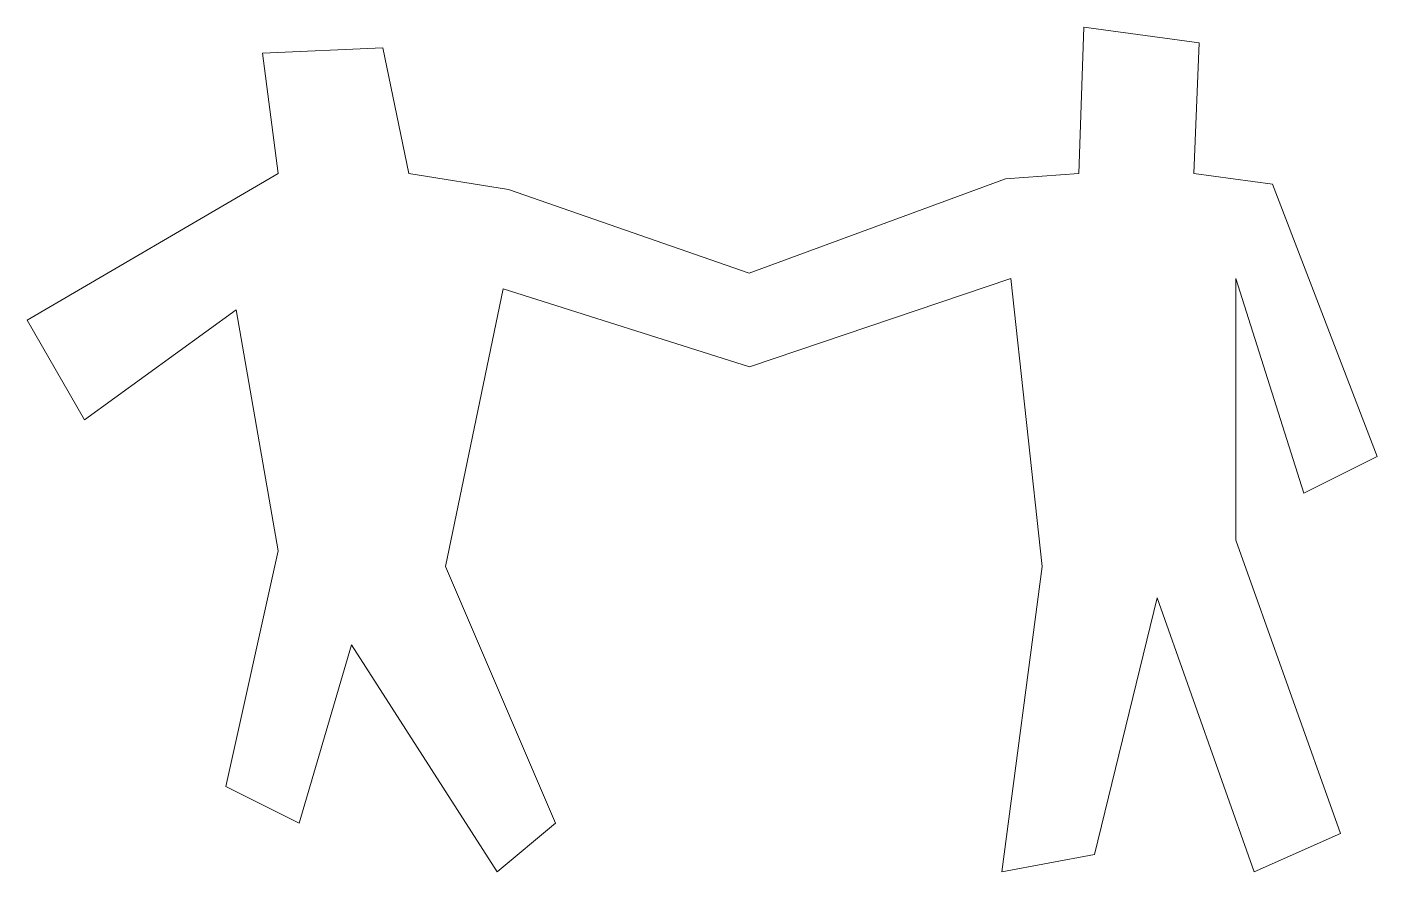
# Model space of a CAD drawing. Extents: x -28.6 to 24.9, y -20 to 13.5.
import ezdxf

# ---------------------------------------------------------------- set-up
doc = ezdxf.new("R2010")
doc.units = 0
doc.layers.get('0').update_dxf_attribs({"lineweight": 0, "true_color": 0xffffff})

msp = doc.modelspace()

# ---------------------------------------------------------------- linework, layer by layer
for p, q in [((13.251, 13.457), (13.043, 7.651)), ((17.812, 12.835), (13.251, 13.457)), ((-14.536, 12.628), (-19.305, 12.421)), ((-19.305, 12.421), (-18.683, 7.651)), ((-13.499, 7.651), (-14.536, 12.628)), ((17.605, 7.651), (17.812, 12.835)), ((-18.683, 7.651), (-28.636, 1.845)), ((-9.559, 7.029), (-13.499, 7.651)), ((13.043, 7.651), (10.14, 7.444)), ((20.715, 7.237), (17.605, 7.651)), ((-0.021, 3.712), (-9.559, 7.029)), ((10.14, 7.444), (-0.021, 3.712)), ((24.863, -3.546), (20.715, 7.237)), ((0, 0), (10.347, 3.504)), ((10.347, 3.504), (11.592, -7.901)), ((19.264, -6.864), (19.264, 3.504)), ((19.264, 3.504), (21.96, -4.998)), ((-12.047, -7.901), (-9.766, 3.089)), ((-9.766, 3.089), (0, 0)), ((-26.355, -2.095), (-20.342, 2.26)), ((-20.342, 2.26), (-18.683, -7.279)), ((-28.636, 1.845), (-26.355, -2.095)), ((21.96, -4.998), (24.863, -3.546)), ((23.411, -18.476), (19.264, -6.864)), ((-18.683, -7.279), (-20.757, -16.61)), ((-7.693, -18.061), (-12.047, -7.901)), ((11.592, -7.901), (10, -20)), ((13.665, -19.305), (16.154, -9.145)), ((16.154, -9.145), (20, -20)), ((-17.853, -18.061), (-15.78, -11.011)), ((-15.78, -11.011), (-10, -20)), ((-20.757, -16.61), (-17.853, -18.061)), ((-10, -20), (-7.693, -18.061)), ((20, -20), (23.411, -18.476)), ((10, -20), (13.665, -19.305))]:
    msp.add_line(p, q)

doc.saveas('drawing.dxf')
